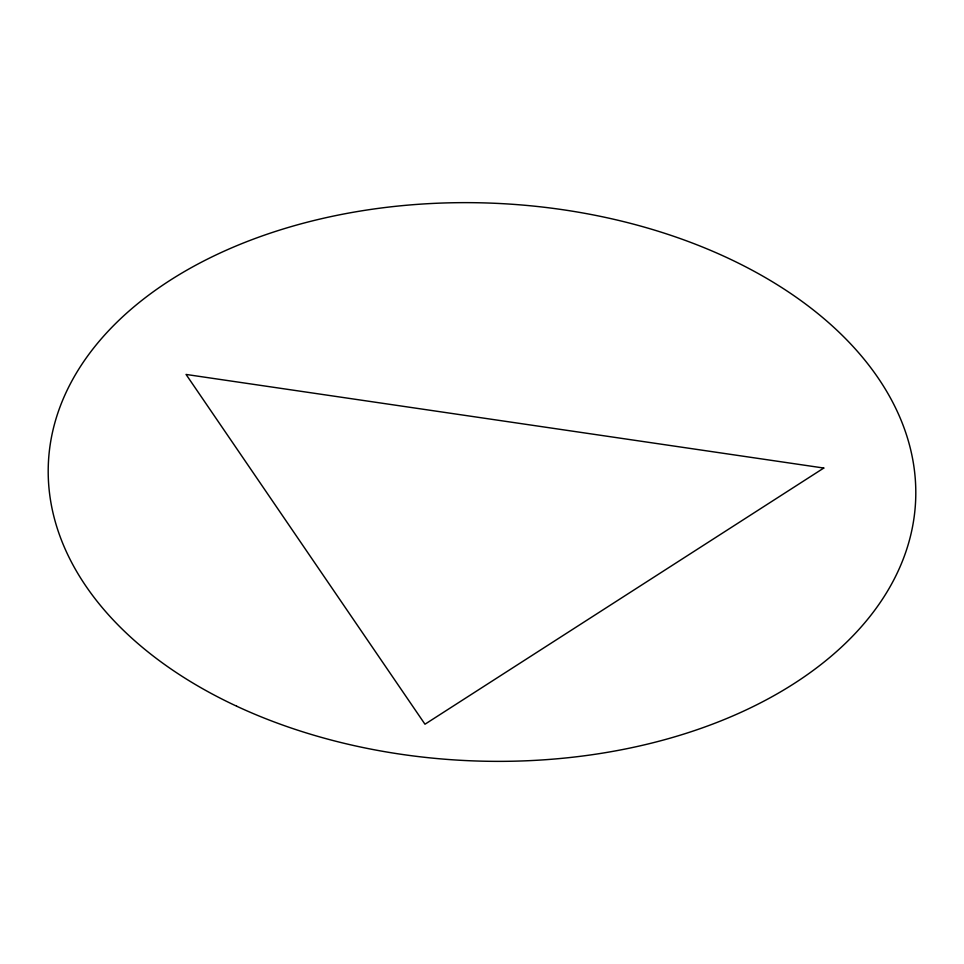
<?xml version="1.0" encoding="UTF-8"?>
<svg xmlns="http://www.w3.org/2000/svg" width="964" height="964" viewBox="0 0 964 964"><rect width="100%" height="100%" fill="white"/><g stroke="black" fill="none" stroke-linecap="round" stroke-linejoin="round"><path stroke-width="1.45" d="M823.786 468.046L424.979 724.217L186.052 374.442L823.786 468.046M236.662 706.202A434.029 279.018 2.4 0 0 914.499 514.246A434.029 279.018 2.4 0 0 294.827 225.564A434.029 279.018 2.4 0 0 236.662 706.202"/></g></svg>
